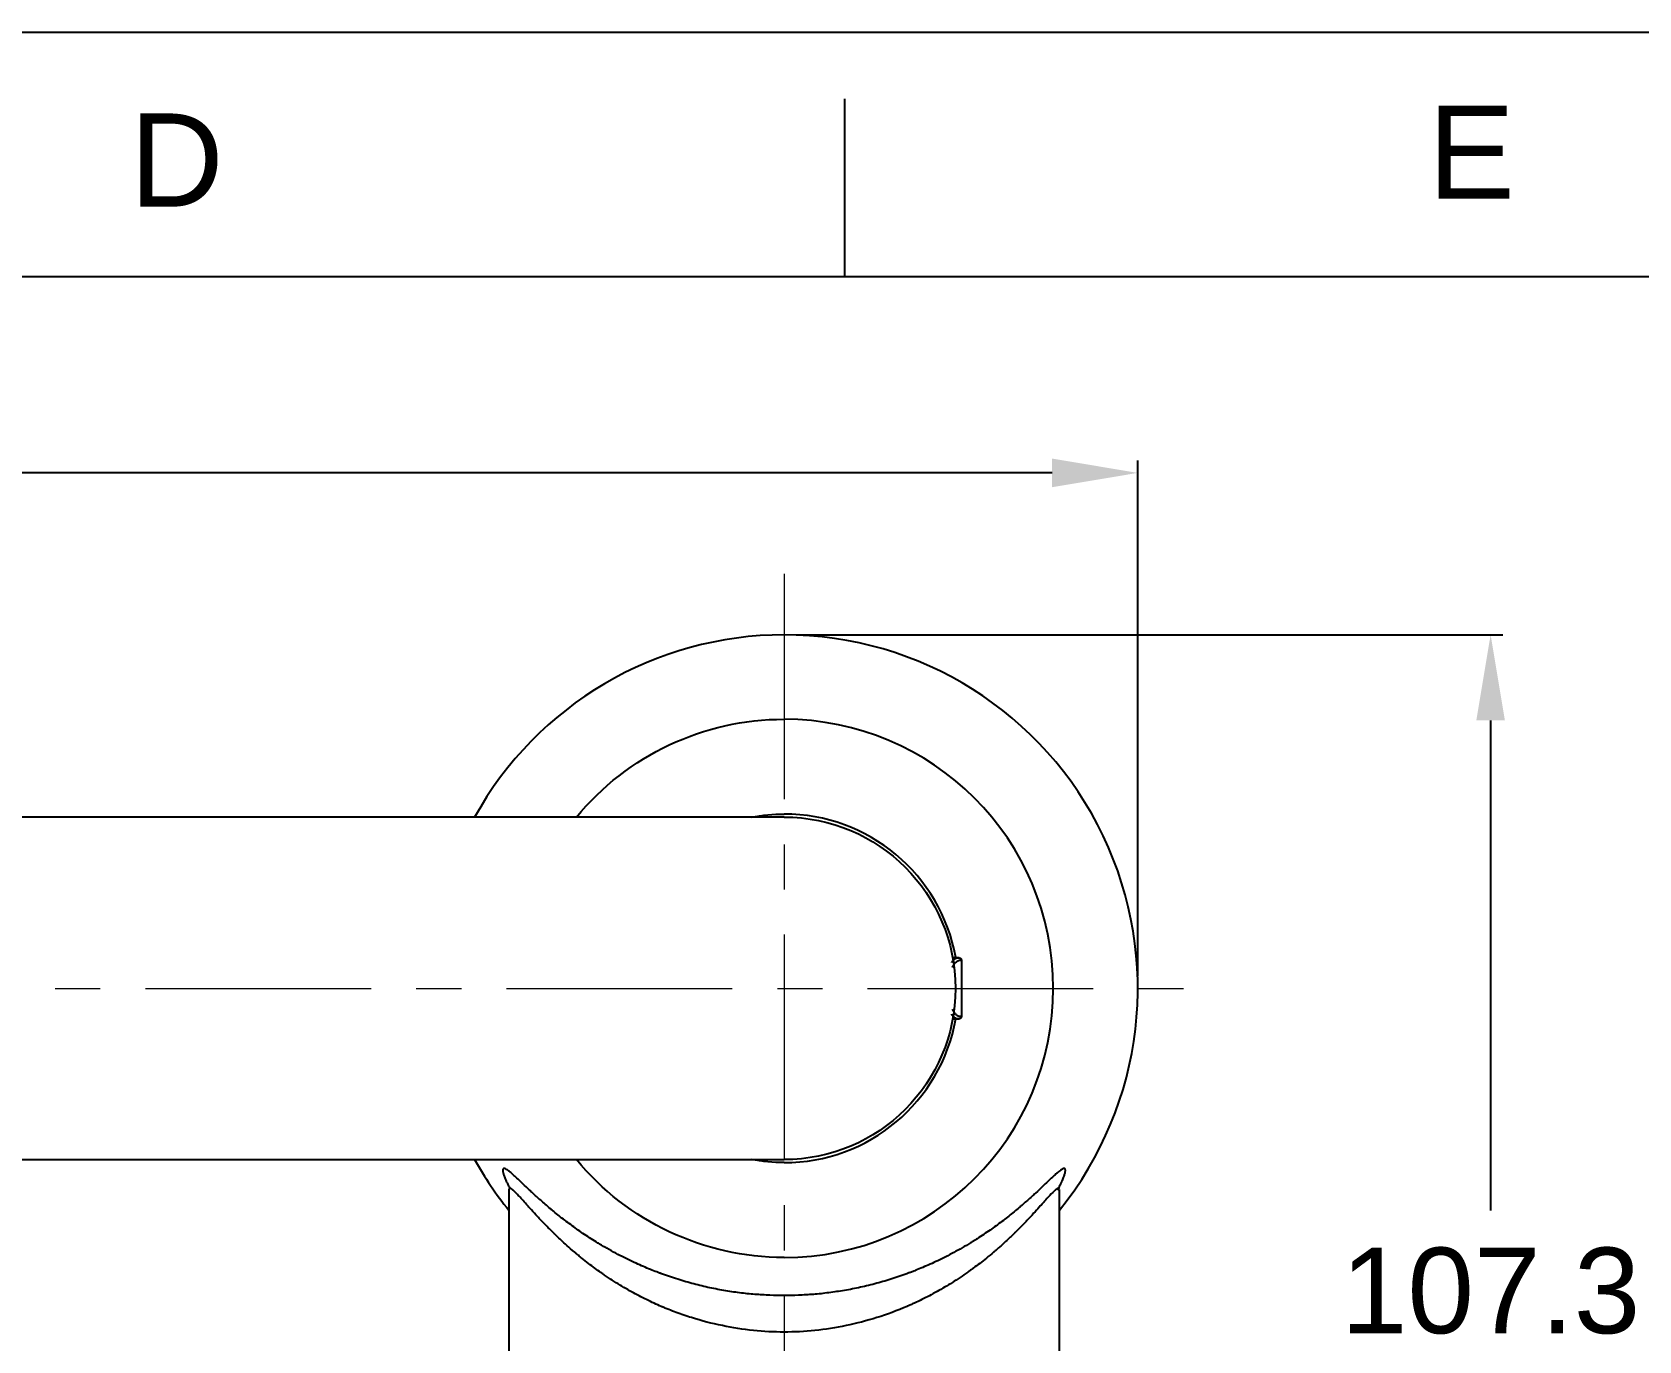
# Model space of a CAD drawing. Header units: inches. Extents: x 5290 to 5884, y -3043 to -2203.
# Drawn here: x 5686.9 to 5818.2, y -2309.5 to -2202.5 of the extents above; entities that cross this region are included whole.
import ezdxf

# ---------------------------------------------------------------- set-up
doc = ezdxf.new("R2010")
doc.units = ezdxf.units.IN
doc.header["$LTSCALE"] = 4.84
doc.header["$MEASUREMENT"] = 0
doc.header["$PDMODE"] = 3
doc.header["$PDSIZE"] = 0.3125
doc.linetypes.add('CENTERX2', pattern=[20.32, 12.7, -2.54, 2.54, -2.54])
doc.layers.get('0').update_dxf_attribs({"linetype": 'CONTINUOUS', "lineweight": 13})
doc.layers.get('Defpoints').update_dxf_attribs({"linetype": 'CONTINUOUS'})
doc.layers.add('CENTER', color=1, linetype='CENTERX2', lineweight=15)
doc.layers.add('DIM', color=3, linetype='CONTINUOUS', lineweight=9)
doc.layers.add('FORM', color=7, linetype='CONTINUOUS')
doc.styles.get("Standard").update_dxf_attribs({"font": 'arial.ttf'})
doc.dimstyles.new('DIMSTYLE_1', dxfattribs={"dimtxt": 6, "dimasz": 6, "dimexe": 1, "dimexo": 1, "dimgap": 3, "dimtad": 1, "dimdec": 1, "dimdsep": 46, "dimtxsty": 'Standard', "dimcen": 0, "dimclrd": 3, "dimclre": 3, "dimclrt": 4, "dimadec": 1, "dimazin": 0, "dimtp": 0.3, "dimtm": 0.3, "dimtfac": 1, "dimtdec": 1, "dimtofl": 0, "dimtmove": 0, "dimatfit": 3, "dimfxl": 1, "dimtolj": 1, "dimtzin": 0, "dimarcsym": 0})
doc.dimstyles.new('사본 DIMSTYLE_1', dxfattribs={"dimtxt": 6, "dimasz": 6, "dimexe": 1, "dimexo": 1, "dimgap": 3, "dimtad": 1, "dimtih": 1, "dimtoh": 1, "dimdec": 1, "dimdsep": 46, "dimtxsty": 'Standard', "dimcen": 0, "dimclrd": 3, "dimclre": 3, "dimclrt": 4, "dimadec": 1, "dimazin": 0, "dimtp": 0.3, "dimtm": 0.3, "dimtfac": 1, "dimtdec": 1, "dimtofl": 0, "dimtmove": 0, "dimatfit": 3, "dimfxl": 1, "dimtolj": 1, "dimtzin": 0, "dimarcsym": 0})

# ---------------------------------------------------------------- blocks, each defined once
blk = doc.blocks.new('*D12')
at = {"layer": 'Defpoints', "color": 0, "transparency": 16777216}
for p in [(5777.29, -2238.57), (5524.18, -2280.71), (5777.29, -2280.71)]:
    blk.add_point(p, dxfattribs=at)
at = {"layer": 'DIM', "color": 3, "lineweight": -2, "transparency": 16777216}
for p, q in [((5524.18, -2279.71), (5524.18, -2237.57)), ((5777.29, -2279.71), (5777.29, -2237.57)), ((5531.18, -2238.57), (5636.54, -2238.57)), ((5770.29, -2238.57), (5664.93, -2238.57))]:
    blk.add_line(p, q, dxfattribs=at)
at = {"layer": 'DIM', "color": 3, "transparency": 16777216}
for points in [[(5531.18, -2237.4), (5531.18, -2239.74), (5524.18, -2238.57)], [(5770.29, -2237.4), (5770.29, -2239.74), (5777.29, -2238.57)]]:
    blk.add_solid(points, dxfattribs=at)
at = {"layer": 'DIM', "color": 4, "transparency": 16777216, "insert": (5650.74, -2238.57), "char_height": 7, "attachment_point": 5}
blk.add_mtext('\\A1;253.1', dxfattribs=at)
blk = doc.blocks.new('*D13')
at = {"layer": 'Defpoints', "color": 0, "transparency": 16777216}
for p in [(5748.39, -2251.81), (5806.12, -2251.81), (5748.39, -2359.11)]:
    blk.add_point(p, dxfattribs=at)
at = {"layer": 'DIM', "color": 3, "lineweight": -2, "transparency": 16777216}
for p, q in [((5749.39, -2251.81), (5807.12, -2251.81)), ((5806.12, -2258.81), (5806.12, -2298.88)), ((5806.12, -2352.11), (5806.12, -2312.04)), ((5749.39, -2359.11), (5807.12, -2359.11))]:
    blk.add_line(p, q, dxfattribs=at)
at = {"layer": 'DIM', "color": 3, "transparency": 16777216}
for points in [[(5804.95, -2258.81), (5807.29, -2258.81), (5806.12, -2251.81)], [(5804.95, -2352.11), (5807.29, -2352.11), (5806.12, -2359.11)]]:
    blk.add_solid(points, dxfattribs=at)
at = {"layer": 'DIM', "color": 4, "transparency": 16777216, "insert": (5806.12, -2305.46), "char_height": 7, "attachment_point": 5}
blk.add_mtext('\\A1;107.3', dxfattribs=at)

msp = doc.modelspace()

# ---------------------------------------------------------------- linework, layer by layer
at = {"lineweight": -3, "extrusion": (-1, -2.22045e-16, 0)}
for p, q in [((5748.39, -2266.71), (5556.56, -2266.71)), ((5762.7, -2278.21), (5762.17, -2278.21)), ((5762.89, -2278.42), (5762.88, -2278.42)), ((5762.88, -2278.42), (5762.88, -2283)), ((5762.89, -2278.42), (5762.89, -2283)), ((5762.89, -2283), (5762.88, -2283)), ((5762.17, -2283.21), (5762.7, -2283.21)), ((5556.56, -2294.71), (5748.39, -2294.71)), ((5725.89, -2297.2), (5725.89, -2312.46)), ((5770.89, -2312.46), (5770.89, -2297.21))]:
    msp.add_line(p, q, dxfattribs=at)
at = {"lineweight": -3}
for radius, start, end in [(28.9, 90, 151.0256), (28.9, 321.1284, 90), (22, 270, 90), (14.25, 10.2375, 90), (14.25, 270, 349.8975), (28.9, 208.9744, 218.8744)]:
    msp.add_arc((5748.39, -2280.71), radius, start, end, dxfattribs=at)
at = {"lineweight": -3, "extrusion": (0, 0, -1)}
for radius, start, end in [(22, 39.5184, 90), (14.25, 79.2506, 90), (14, 90, 180), (14, 180, 270), (22, 270, 320.4816), (14.25, 270, 280.7494)]:
    msp.add_arc((-5748.39, -2280.71), radius, start, end, dxfattribs=at)
at = {"lineweight": -3}
for points, knots in [([(5762.09, -2278.6), (5762.09, -2278.59), (5762.13, -2278.54), (5762.19, -2278.44), (5762.27, -2278.36), (5762.34, -2278.31), (5762.38, -2278.27), (5762.42, -2278.25), (5762.45, -2278.24), (5762.46, -2278.24)], [0, 0, 0, 0, 0.030238, 0.292933, 0.572283, 0.686801, 0.812007, 0.947905, 1, 1, 1, 1]), ([(5762.15, -2279), (5762.19, -2278.9), (5762.3, -2278.72), (5762.48, -2278.52), (5762.68, -2278.41), (5762.81, -2278.41), (5762.88, -2278.42)], [0, 0, 0, 0, 0.231951, 0.487967, 0.743984, 1, 1, 1, 1]), ([(5762.46, -2278.24), (5762.47, -2278.23), (5762.49, -2278.23), (5762.51, -2278.22), (5762.53, -2278.22), (5762.55, -2278.21), (5762.57, -2278.21), (5762.58, -2278.21), (5762.6, -2278.21), (5762.62, -2278.21), (5762.64, -2278.21), (5762.66, -2278.22), (5762.67, -2278.22), (5762.69, -2278.22), (5762.69, -2278.23)], [0, 0, 0, 0, 0.154767, 0.23157, 0.308381, 0.385199, 0.462024, 0.538856, 0.615695, 0.692542, 0.769396, 0.846257, 0.923125, 1, 1, 1, 1]), ([(5762.69, -2278.23), (5762.7, -2278.23), (5762.7, -2278.23), (5762.71, -2278.23), (5762.71, -2278.23), (5762.72, -2278.23), (5762.73, -2278.23), (5762.73, -2278.23), (5762.74, -2278.23), (5762.75, -2278.23), (5762.75, -2278.23), (5762.76, -2278.24), (5762.77, -2278.24), (5762.77, -2278.24), (5762.78, -2278.24), (5762.78, -2278.25), (5762.79, -2278.25), (5762.8, -2278.25), (5762.8, -2278.26), (5762.81, -2278.26), (5762.81, -2278.27), (5762.82, -2278.27), (5762.82, -2278.28), (5762.83, -2278.28), (5762.83, -2278.29), (5762.84, -2278.3), (5762.85, -2278.31), (5762.86, -2278.32), (5762.86, -2278.33), (5762.87, -2278.35), (5762.87, -2278.36), (5762.87, -2278.37), (5762.88, -2278.38), (5762.88, -2278.4), (5762.88, -2278.41), (5762.88, -2278.42), (5762.88, -2278.42)], [0, 0, 0, 0, 0.022648, 0.045311, 0.067988, 0.090678, 0.113379, 0.136092, 0.158813, 0.181543, 0.20428, 0.227022, 0.249769, 0.272519, 0.295271, 0.318023, 0.340775, 0.363525, 0.386272, 0.409014, 0.43175, 0.454479, 0.477199, 0.49991, 0.54108, 0.582342, 0.623692, 0.665131, 0.706658, 0.748275, 0.789984, 0.831785, 0.873683, 0.915682, 0.957786, 1, 1, 1, 1]), ([(5762.46, -2283.18), (5762.45, -2283.18), (5762.44, -2283.18), (5762.41, -2283.16), (5762.37, -2283.14), (5762.33, -2283.11), (5762.27, -2283.06), (5762.21, -2283), (5762.14, -2282.91), (5762.1, -2282.85), (5762.09, -2282.83)], [0, 0, 0, 0, 0.022858, 0.12749, 0.232099, 0.336685, 0.441251, 0.663887, 0.876053, 1, 1, 1, 1]), ([(5762.88, -2283), (5762.82, -2283.01), (5762.69, -2283.02), (5762.51, -2282.93), (5762.35, -2282.77), (5762.23, -2282.58), (5762.16, -2282.45), (5762.14, -2282.41)], [0, 0, 0, 0, 0.226123, 0.452246, 0.678369, 0.904491, 1, 1, 1, 1]), ([(5762.88, -2283), (5762.88, -2283.03), (5762.88, -2283.05), (5762.86, -2283.1), (5762.84, -2283.12), (5762.81, -2283.16), (5762.79, -2283.18), (5762.74, -2283.19), (5762.72, -2283.2), (5762.69, -2283.2)], [0, 0, 0, 0, 0.25, 0.25, 0.5, 0.5, 0.75, 0.75, 1, 1, 1, 1]), ([(5762.69, -2283.2), (5762.69, -2283.2), (5762.68, -2283.2), (5762.67, -2283.2), (5762.66, -2283.21), (5762.65, -2283.21), (5762.64, -2283.21), (5762.63, -2283.21), (5762.62, -2283.21), (5762.61, -2283.21), (5762.61, -2283.21), (5762.6, -2283.21), (5762.59, -2283.21), (5762.58, -2283.21), (5762.57, -2283.21), (5762.56, -2283.21), (5762.55, -2283.21), (5762.54, -2283.21), (5762.53, -2283.21), (5762.52, -2283.2), (5762.51, -2283.2), (5762.5, -2283.2), (5762.48, -2283.19), (5762.47, -2283.19), (5762.46, -2283.18)], [0, 0, 0, 0, 0.041241, 0.082484, 0.123728, 0.164974, 0.206221, 0.24747, 0.288721, 0.329974, 0.371228, 0.412483, 0.453741, 0.495, 0.53626, 0.577523, 0.618787, 0.660052, 0.701319, 0.742588, 0.783859, 0.825131, 0.866404, 1, 1, 1, 1]), ([(5733.91, -2301.96), (5733.79, -2301.89), (5733.61, -2301.79), (5733.4, -2301.66), (5733.29, -2301.6), (5733.23, -2301.56), (5733.21, -2301.55), (5733.19, -2301.54), (5733.19, -2301.53), (5733.18, -2301.53), (5733.18, -2301.53), (5733.18, -2301.53), (5733.18, -2301.53), (5733.18, -2301.53), (5733.18, -2301.53), (5732.8, -2301.3), (5732.44, -2301.07), (5731.74, -2300.6), (5731.4, -2300.36), (5730.75, -2299.88), (5730.43, -2299.64), (5729.98, -2299.29), (5729.76, -2299.11), (5729.51, -2298.91), (5729.39, -2298.8), (5729.33, -2298.75), (5729.3, -2298.73), (5729.28, -2298.72), (5729.28, -2298.71), (5728.99, -2298.47), (5728.74, -2298.25), (5728.27, -2297.83), (5728.05, -2297.63), (5727.75, -2297.36), (5727.66, -2297.27), (5727.47, -2297.1), (5727.39, -2297.01), (5727.14, -2296.78), (5726.98, -2296.63), (5726.71, -2296.37), (5726.59, -2296.26), (5726.36, -2296.05), (5726.27, -2295.96), (5726.09, -2295.81), (5726.01, -2295.74), (5725.91, -2295.66), (5725.88, -2295.64), (5725.84, -2295.6), (5725.82, -2295.59), (5725.79, -2295.57), (5725.78, -2295.56), (5725.78, -2295.56), (5725.77, -2295.56), (5725.77, -2295.56), (5725.77, -2295.56), (5725.77, -2295.56), (5725.77, -2295.56), (5725.77, -2295.56), (5725.77, -2295.56), (5725.71, -2295.52), (5725.66, -2295.49), (5725.57, -2295.45), (5725.53, -2295.44), (5725.49, -2295.44), (5725.47, -2295.44), (5725.46, -2295.45), (5725.45, -2295.46), (5725.45, -2295.46), (5725.45, -2295.46), (5725.45, -2295.46), (5725.45, -2295.46), (5725.45, -2295.46), (5725.45, -2295.46), (5725.45, -2295.46), (5725.45, -2295.46), (5725.44, -2295.47), (5725.42, -2295.49), (5725.41, -2295.52), (5725.41, -2295.59), (5725.41, -2295.63), (5725.42, -2295.71), (5725.42, -2295.74), (5725.44, -2295.81), (5725.45, -2295.84), (5725.48, -2295.95), (5725.51, -2296.03), (5725.56, -2296.17), (5725.58, -2296.22), (5725.61, -2296.3), (5725.63, -2296.34), (5725.65, -2296.39), (5725.66, -2296.41), (5725.66, -2296.42), (5725.67, -2296.43), (5725.67, -2296.43), (5725.67, -2296.43), (5725.67, -2296.43), (5725.67, -2296.43), (5725.67, -2296.44), (5725.67, -2296.44), (5725.67, -2296.44), (5725.67, -2296.44), (5725.7, -2296.51), (5725.74, -2296.59), (5725.82, -2296.76), (5725.87, -2296.85), (5725.94, -2296.99), (5725.96, -2297.04), (5725.99, -2297.09)], [0, 0, 0, 0, 0.010632, 0.016079, 0.018803, 0.020164, 0.020845, 0.021186, 0.021356, 0.021441, 0.021483, 0.021505, 0.021515, 0.021515, 0.021526, 0.021526, 0.065101, 0.065101, 0.108676, 0.108676, 0.152251, 0.152251, 0.174038, 0.184932, 0.190379, 0.193102, 0.194464, 0.194464, 0.195826, 0.195826, 0.2394, 0.2394, 0.282975, 0.282975, 0.304763, 0.304763, 0.32655, 0.32655, 0.370125, 0.370125, 0.4137, 0.4137, 0.457275, 0.457275, 0.50085, 0.50085, 0.522637, 0.522637, 0.533531, 0.538978, 0.541701, 0.543063, 0.543744, 0.544084, 0.544254, 0.54434, 0.544382, 0.544382, 0.544425, 0.544425, 0.587999, 0.587999, 0.631574, 0.631574, 0.653362, 0.658809, 0.66017, 0.660511, 0.660596, 0.660638, 0.660638, 0.660681, 0.660851, 0.661532, 0.664256, 0.675149, 0.675149, 0.718724, 0.718724, 0.762299, 0.762299, 0.784086, 0.784086, 0.805874, 0.805874, 0.849449, 0.849449, 0.871236, 0.871236, 0.88213, 0.887577, 0.8903, 0.891662, 0.892343, 0.892683, 0.892853, 0.892939, 0.892981, 0.893002, 0.893013, 0.893013, 0.893024, 0.893024, 0.936599, 0.936599, 0.980173, 0.980173, 1, 1, 1, 1]), ([(5770.72, -2297.22), (5770.78, -2297.11), (5770.84, -2297.01), (5770.94, -2296.81), (5770.98, -2296.72), (5771.04, -2296.6), (5771.07, -2296.54), (5771.1, -2296.47), (5771.12, -2296.44), (5771.12, -2296.42), (5771.13, -2296.42), (5771.13, -2296.41), (5771.13, -2296.41), (5771.13, -2296.41), (5771.13, -2296.41), (5771.13, -2296.41), (5771.13, -2296.41), (5771.13, -2296.41), (5771.13, -2296.41), (5771.13, -2296.41), (5771.18, -2296.3), (5771.22, -2296.21), (5771.28, -2296.03), (5771.31, -2295.95), (5771.34, -2295.84), (5771.35, -2295.81), (5771.36, -2295.75), (5771.37, -2295.72), (5771.37, -2295.67), (5771.38, -2295.64), (5771.38, -2295.61), (5771.38, -2295.6), (5771.38, -2295.58), (5771.38, -2295.57), (5771.38, -2295.57), (5771.38, -2295.57), (5771.38, -2295.56), (5771.38, -2295.56), (5771.38, -2295.56), (5771.38, -2295.56), (5771.38, -2295.56), (5771.37, -2295.52), (5771.37, -2295.49), (5771.34, -2295.46), (5771.33, -2295.45), (5771.31, -2295.44), (5771.3, -2295.44), (5771.25, -2295.44), (5771.21, -2295.45), (5771.14, -2295.48), (5771.12, -2295.49), (5771.08, -2295.52), (5771.05, -2295.53), (5771.03, -2295.55), (5771.02, -2295.56), (5771.01, -2295.56), (5771.01, -2295.56), (5771, -2295.56), (5771, -2295.57), (5771, -2295.57), (5771, -2295.57), (5771, -2295.57), (5771, -2295.57), (5771, -2295.57), (5770.95, -2295.6), (5770.9, -2295.64), (5770.76, -2295.75), (5770.69, -2295.81), (5770.52, -2295.96), (5770.42, -2296.05), (5770.2, -2296.25), (5770.08, -2296.37), (5769.81, -2296.63), (5769.66, -2296.77), (5769.32, -2297.09), (5769.14, -2297.26), (5768.74, -2297.63), (5768.52, -2297.83), (5768.16, -2298.15), (5768.04, -2298.25), (5767.85, -2298.42), (5767.75, -2298.51), (5767.63, -2298.61), (5767.57, -2298.66), (5767.54, -2298.68), (5767.53, -2298.7), (5767.52, -2298.7), (5767.51, -2298.71), (5767.51, -2298.71), (5767.23, -2298.94), (5766.95, -2299.18), (5766.35, -2299.65), (5766.03, -2299.89), (5765.39, -2300.36), (5765.05, -2300.59), (5764.53, -2300.94), (5764.27, -2301.12), (5763.98, -2301.3), (5763.87, -2301.37), (5763.86, -2301.38)], [0, 0, 0, 0, 0.042779, 0.042779, 0.086701, 0.086701, 0.108661, 0.119642, 0.125132, 0.127877, 0.129249, 0.129936, 0.130279, 0.13045, 0.130536, 0.130579, 0.130601, 0.130611, 0.130611, 0.130622, 0.130622, 0.174543, 0.174543, 0.218465, 0.218465, 0.240425, 0.240425, 0.262386, 0.262386, 0.284346, 0.284346, 0.295327, 0.300817, 0.303562, 0.304935, 0.305621, 0.305964, 0.306136, 0.306221, 0.306221, 0.306307, 0.306307, 0.350228, 0.350228, 0.372189, 0.372189, 0.39415, 0.39415, 0.438071, 0.438071, 0.460032, 0.460032, 0.471012, 0.476502, 0.479247, 0.48062, 0.481306, 0.481649, 0.481821, 0.481907, 0.481949, 0.481971, 0.481971, 0.481992, 0.481992, 0.525914, 0.525914, 0.569835, 0.569835, 0.613756, 0.613756, 0.657677, 0.657677, 0.701599, 0.701599, 0.74552, 0.74552, 0.789441, 0.789441, 0.811402, 0.811402, 0.822382, 0.827872, 0.830618, 0.83199, 0.832676, 0.833019, 0.833019, 0.833363, 0.833363, 0.877284, 0.877284, 0.921205, 0.921205, 0.965126, 0.965126, 0.987087, 0.998067, 1, 1, 1, 1]), ([(5748.39, -2308.81), (5747.56, -2308.81), (5746.72, -2308.77), (5745.04, -2308.59), (5744.19, -2308.46), (5742.5, -2308.11), (5741.66, -2307.9), (5740.41, -2307.5), (5739.99, -2307.36), (5739.38, -2307.13), (5739.07, -2307.01), (5738.71, -2306.87), (5738.54, -2306.79), (5738.45, -2306.76), (5738.4, -2306.74), (5738.38, -2306.73), (5738.37, -2306.72), (5738.37, -2306.72), (5738.36, -2306.72), (5738.36, -2306.72), (5737.97, -2306.55), (5737.57, -2306.36), (5736.75, -2305.96), (5736.34, -2305.75), (5735.51, -2305.28), (5735.09, -2305.04), (5734.46, -2304.64), (5734.25, -2304.51), (5733.94, -2304.3), (5733.78, -2304.19), (5733.6, -2304.07), (5733.5, -2304), (5733.46, -2303.97), (5733.44, -2303.95), (5733.42, -2303.95), (5733.42, -2303.94), (5733.42, -2303.94), (5733.41, -2303.94), (5733.41, -2303.94), (5733.41, -2303.94), (5733.41, -2303.94), (5733.41, -2303.94), (5733.26, -2303.83), (5733.1, -2303.72), (5732.77, -2303.47), (5732.6, -2303.35), (5732.24, -2303.07), (5732.06, -2302.92), (5731.77, -2302.69), (5731.63, -2302.58), (5731.46, -2302.43), (5731.37, -2302.36), (5731.33, -2302.32), (5731.3, -2302.31), (5731.29, -2302.3), (5731.29, -2302.29), (5731.28, -2302.29), (5731.28, -2302.29), (5731.28, -2302.29), (5731.28, -2302.29), (5731.28, -2302.29), (5731.05, -2302.09), (5730.84, -2301.91), (5730.48, -2301.59), (5730.32, -2301.44), (5730.05, -2301.18), (5729.93, -2301.07), (5729.78, -2300.93), (5729.74, -2300.89), (5729.68, -2300.83), (5729.65, -2300.8), (5729.62, -2300.78), (5729.61, -2300.76), (5729.6, -2300.76), (5729.6, -2300.75), (5729.6, -2300.75), (5729.6, -2300.75), (5729.6, -2300.75), (5729.6, -2300.75), (5729.6, -2300.75), (5729.6, -2300.75), (5729.6, -2300.75), (5729.6, -2300.75), (5729.33, -2300.49), (5729.08, -2300.24), (5728.64, -2299.78), (5728.43, -2299.57), (5728.07, -2299.17), (5727.9, -2298.99), (5727.68, -2298.74), (5727.61, -2298.66), (5727.51, -2298.55), (5727.46, -2298.5), (5727.4, -2298.44), (5727.38, -2298.41), (5727.36, -2298.39), (5727.36, -2298.39), (5727.35, -2298.38), (5727.35, -2298.38), (5727.35, -2298.38), (5727.35, -2298.38), (5727.35, -2298.38), (5727.35, -2298.38), (5727.08, -2298.08), (5726.86, -2297.83), (5726.58, -2297.54), (5726.5, -2297.45), (5726.38, -2297.34), (5726.33, -2297.29), (5726.28, -2297.24), (5726.25, -2297.22), (5726.24, -2297.21), (5726.23, -2297.2), (5726.23, -2297.2), (5726.23, -2297.2), (5726.23, -2297.2), (5726.23, -2297.2), (5726.23, -2297.2), (5726.12, -2297.11), (5726.03, -2297.06), (5725.95, -2297.06), (5725.92, -2297.08), (5725.9, -2297.13), (5725.89, -2297.16), (5725.89, -2297.18), (5725.89, -2297.19), (5725.89, -2297.19), (5725.89, -2297.19), (5725.89, -2297.2), (5725.89, -2297.2), (5725.89, -2297.2)], [0, 0, 0, 0, 0.071444, 0.071444, 0.142888, 0.142888, 0.214332, 0.214332, 0.250054, 0.250054, 0.267915, 0.276845, 0.28131, 0.283543, 0.284659, 0.285217, 0.285496, 0.285636, 0.285636, 0.285776, 0.285776, 0.321497, 0.321497, 0.357219, 0.357219, 0.392941, 0.392941, 0.410802, 0.410802, 0.419733, 0.424198, 0.426431, 0.427547, 0.428105, 0.428384, 0.428524, 0.428594, 0.428628, 0.428646, 0.428655, 0.428655, 0.428663, 0.428663, 0.446524, 0.446524, 0.464385, 0.464385, 0.482246, 0.482246, 0.491177, 0.495642, 0.497875, 0.498991, 0.499549, 0.499828, 0.499968, 0.500037, 0.500072, 0.50009, 0.50009, 0.500107, 0.500107, 0.517968, 0.517968, 0.535829, 0.535829, 0.55369, 0.55369, 0.562621, 0.562621, 0.567086, 0.569318, 0.570435, 0.570993, 0.571272, 0.571412, 0.571481, 0.571516, 0.571534, 0.571542, 0.571547, 0.571547, 0.571551, 0.571551, 0.607273, 0.607273, 0.642995, 0.642995, 0.678717, 0.678717, 0.696578, 0.696578, 0.705508, 0.709974, 0.712206, 0.713323, 0.713881, 0.71416, 0.714299, 0.714369, 0.714404, 0.714404, 0.714439, 0.714439, 0.785883, 0.785883, 0.821605, 0.821605, 0.839466, 0.848396, 0.852861, 0.855094, 0.85621, 0.856768, 0.857048, 0.857187, 0.857187, 0.857327, 0.857327, 0.928771, 0.928771, 0.964492, 0.982353, 0.991284, 0.995749, 0.997982, 0.999098, 0.999656, 0.999935, 1, 1, 1, 1]), ([(5770.89, -2297.19), (5770.89, -2297.1), (5770.86, -2297.06), (5770.77, -2297.06), (5770.72, -2297.08), (5770.64, -2297.14), (5770.6, -2297.17), (5770.57, -2297.19), (5770.56, -2297.2), (5770.55, -2297.2), (5770.55, -2297.21), (5770.55, -2297.21), (5770.55, -2297.21), (5770.55, -2297.21), (5770.55, -2297.21), (5770.43, -2297.31), (5770.28, -2297.46), (5770, -2297.75), (5769.9, -2297.87), (5769.73, -2298.05), (5769.64, -2298.15), (5769.53, -2298.27), (5769.47, -2298.34), (5769.44, -2298.37), (5769.43, -2298.39), (5769.42, -2298.39), (5769.42, -2298.4), (5769.42, -2298.4), (5769.42, -2298.4), (5769.41, -2298.4), (5769.41, -2298.4), (5769.41, -2298.4), (5769.3, -2298.53), (5769.16, -2298.68), (5768.87, -2299.01), (5768.7, -2299.19), (5768.34, -2299.58), (5768.14, -2299.8), (5767.8, -2300.14), (5767.69, -2300.26), (5767.5, -2300.44), (5767.41, -2300.53), (5767.3, -2300.64), (5767.24, -2300.7), (5767.21, -2300.73), (5767.2, -2300.74), (5767.19, -2300.75), (5767.18, -2300.75), (5767.18, -2300.76), (5767.18, -2300.76), (5767.18, -2300.76), (5767.18, -2300.76), (5767.18, -2300.76), (5767.18, -2300.76), (5767.18, -2300.76), (5767.12, -2300.82), (5767.04, -2300.89), (5766.85, -2301.08), (5766.73, -2301.19), (5766.46, -2301.44), (5766.3, -2301.59), (5766.03, -2301.83), (5765.94, -2301.91), (5765.79, -2302.05), (5765.71, -2302.11), (5765.61, -2302.2), (5765.56, -2302.24), (5765.54, -2302.26), (5765.52, -2302.27), (5765.52, -2302.28), (5765.52, -2302.28), (5765.51, -2302.28), (5765.51, -2302.28), (5765.51, -2302.28), (5765.51, -2302.28), (5765.31, -2302.45), (5765.12, -2302.61), (5764.74, -2302.91), (5764.56, -2303.06), (5764.2, -2303.33), (5764.03, -2303.46), (5763.78, -2303.64), (5763.66, -2303.73), (5763.53, -2303.83), (5763.46, -2303.88), (5763.43, -2303.9), (5763.41, -2303.91), (5763.4, -2303.92), (5763.4, -2303.92), (5763.4, -2303.92), (5763.4, -2303.92), (5763.4, -2303.92), (5763.4, -2303.92), (5763.4, -2303.92), (5763.4, -2303.92), (5762.98, -2304.22), (5762.56, -2304.5), (5761.72, -2305.02), (5761.3, -2305.27), (5760.47, -2305.73), (5760.06, -2305.95), (5759.45, -2306.25), (5759.25, -2306.35), (5758.94, -2306.49), (5758.8, -2306.56), (5758.62, -2306.63), (5758.54, -2306.67), (5758.49, -2306.69), (5758.47, -2306.7), (5758.46, -2306.7), (5758.46, -2306.71), (5758.45, -2306.71), (5758.45, -2306.71), (5757.64, -2307.06), (5756.81, -2307.37), (5755.14, -2307.89), (5754.3, -2308.11), (5752.61, -2308.46), (5751.76, -2308.59), (5750.07, -2308.77), (5749.23, -2308.81), (5748.39, -2308.81)], [0, 0, 0, 0, 0.071429, 0.071429, 0.107143, 0.125, 0.133929, 0.138393, 0.140625, 0.141741, 0.142299, 0.142578, 0.142718, 0.142718, 0.142857, 0.142857, 0.214286, 0.214286, 0.25, 0.25, 0.267857, 0.276786, 0.28125, 0.283482, 0.284598, 0.285156, 0.285435, 0.285575, 0.285645, 0.285679, 0.285679, 0.285714, 0.285714, 0.321429, 0.321429, 0.357143, 0.357143, 0.392857, 0.392857, 0.410714, 0.410714, 0.419643, 0.424107, 0.426339, 0.427455, 0.428013, 0.428292, 0.428432, 0.428502, 0.428537, 0.428554, 0.428563, 0.428567, 0.428567, 0.428571, 0.428571, 0.446429, 0.446429, 0.464286, 0.464286, 0.482143, 0.482143, 0.491071, 0.491071, 0.495536, 0.497768, 0.498884, 0.499442, 0.499721, 0.49986, 0.49993, 0.499965, 0.499983, 0.499983, 0.5, 0.5, 0.517857, 0.517857, 0.535714, 0.535714, 0.553571, 0.553571, 0.5625, 0.566964, 0.569196, 0.570313, 0.570871, 0.57115, 0.571289, 0.571359, 0.571394, 0.571411, 0.57142, 0.57142, 0.571429, 0.571429, 0.607143, 0.607143, 0.642857, 0.642857, 0.678571, 0.678571, 0.696429, 0.696429, 0.705357, 0.709821, 0.712054, 0.71317, 0.713728, 0.714007, 0.714146, 0.714146, 0.714286, 0.714286, 0.785714, 0.785714, 0.857143, 0.857143, 0.928571, 0.928571, 1, 1, 1, 1]), ([(5763.86, -2301.38), (5763.83, -2301.39), (5763.78, -2301.43), (5763.71, -2301.47), (5763.67, -2301.49), (5763.65, -2301.5), (5763.64, -2301.51), (5763.64, -2301.51), (5763.63, -2301.51), (5763.63, -2301.52), (5763.63, -2301.52), (5763.63, -2301.52), (5763.63, -2301.52), (5763.63, -2301.52), (5763.17, -2301.8), (5762.71, -2302.06), (5761.82, -2302.54), (5761.38, -2302.77), (5760.53, -2303.18), (5760.11, -2303.36), (5759.52, -2303.61), (5759.33, -2303.69), (5759.05, -2303.8), (5758.91, -2303.86), (5758.75, -2303.92), (5758.67, -2303.95), (5758.63, -2303.96), (5758.61, -2303.97), (5758.6, -2303.97), (5758.6, -2303.98), (5758.59, -2303.98), (5758.59, -2303.98), (5758.59, -2303.98), (5758.59, -2303.98), (5758.59, -2303.98), (5758.16, -2304.14), (5757.72, -2304.29), (5756.84, -2304.58), (5756.4, -2304.71), (5755.52, -2304.94), (5755.08, -2305.05), (5754.2, -2305.25), (5753.33, -2305.42), (5752.47, -2305.54), (5751.62, -2305.65), (5751.2, -2305.7), (5750.37, -2305.76), (5749.56, -2305.81), (5748.78, -2305.83), (5748.39, -2305.83)], [0, 0, 0, 0, 0.006636, 0.011757, 0.014317, 0.015597, 0.016237, 0.016557, 0.016717, 0.016797, 0.016837, 0.016857, 0.016857, 0.016877, 0.016877, 0.098804, 0.098804, 0.180731, 0.180731, 0.262658, 0.262658, 0.303621, 0.303621, 0.324103, 0.334344, 0.339464, 0.342024, 0.343305, 0.343945, 0.344265, 0.344425, 0.344505, 0.344545, 0.344545, 0.344585, 0.344585, 0.426512, 0.426512, 0.508438, 0.508438, 0.590365, 0.590365, 0.672292, 0.754219, 0.754219, 0.836146, 0.836146, 0.918073, 1, 1, 1, 1]), ([(5748.39, -2305.83), (5748.01, -2305.83), (5747.23, -2305.81), (5746.42, -2305.76), (5745.59, -2305.7), (5745.18, -2305.65), (5744.33, -2305.55), (5743.47, -2305.42), (5742.6, -2305.25), (5741.73, -2305.06), (5741.29, -2304.95), (5740.41, -2304.71), (5739.97, -2304.58), (5739.31, -2304.37), (5738.98, -2304.26), (5738.6, -2304.13), (5738.41, -2304.06), (5738.31, -2304.02), (5738.27, -2304), (5738.24, -2303.99), (5738.23, -2303.99), (5738.22, -2303.99), (5738.22, -2303.99), (5738.22, -2303.99), (5738.22, -2303.99), (5738.22, -2303.99), (5738.22, -2303.99), (5738.22, -2303.99), (5737.91, -2303.87), (5737.56, -2303.73), (5736.81, -2303.42), (5736.41, -2303.24), (5735.77, -2302.94), (5735.55, -2302.83), (5735.1, -2302.61), (5734.86, -2302.49), (5734.4, -2302.24), (5734.16, -2302.1), (5733.91, -2301.96), (5733.91, -2301.96), (5733.91, -2301.96)], [0, 0, 0, 0, 0.086911, 0.173822, 0.173822, 0.260734, 0.260734, 0.347645, 0.434556, 0.434556, 0.521467, 0.521467, 0.608378, 0.608378, 0.651834, 0.673562, 0.684426, 0.689857, 0.692573, 0.693931, 0.69461, 0.69495, 0.69512, 0.695205, 0.695247, 0.695268, 0.695268, 0.695289, 0.695289, 0.782201, 0.782201, 0.869112, 0.869112, 0.912567, 0.912567, 0.956023, 0.956023, 0.999479, 0.999479, 1, 1, 1, 1])]:
    msp.add_open_spline(points, degree=3, knots=knots, dxfattribs=at)
at = {"layer": 'CENTER', "ltscale": 0.3}
for p, q in [((5748.39, -2246.81), (5748.39, -2364.11)), ((5519.18, -2280.71), (5782.29, -2280.71))]:
    msp.add_line(p, q, dxfattribs=at)
at = {"layer": 'FORM', "color": 7, "linetype": 'Continuous'}
for p, q in [((5290.16, -2202.53), (5884.16, -2202.53)), ((5753.36, -2222.53), (5753.36, -2208)), ((5864.16, -2222.53), (5310.16, -2222.53))]:
    msp.add_line(p, q, dxfattribs=at)

# ---------------------------------------------------------------- texts
at = {"layer": 'FORM', "char_height": 7.62, "attachment_point": 5}
for s, insert in [('D', (5698.76, -2212.99)), ('E', (5804.55, -2212.35))]:
    msp.add_mtext_dynamic_manual_height_columns(s, width=10, gutter_width=12.5, heights=[0], dxfattribs=dict(at, insert=insert))

# ---------------------------------------------------------------- dimensions: what is measured, and where the dimension line sits
at = {"layer": 'DIM', "color": 6}
dim = msp.add_linear_dim(base=(5777.29, -2238.57), p1=(5524.18, -2280.71), p2=(5777.29, -2280.71), dimstyle='DIMSTYLE_1', override={"dimtxt": 7, "dimasz": 7, "dimtad": 0}, dxfattribs=at)
dim.commit()
dim.dimension.update_dxf_attribs({"geometry": '*D12', "text_midpoint": (5650.74, -2238.57)})
dim = msp.add_linear_dim(base=(5806.12, -2251.81), p1=(5748.39, -2359.11), p2=(5748.39, -2251.81), angle=90, dimstyle='사본 DIMSTYLE_1', override={"dimtxt": 7, "dimasz": 7}, dxfattribs=at)
dim.commit()
dim.dimension.update_dxf_attribs({"geometry": '*D13', "text_midpoint": (5806.12, -2305.46)})

doc.saveas('drawing.dxf')
